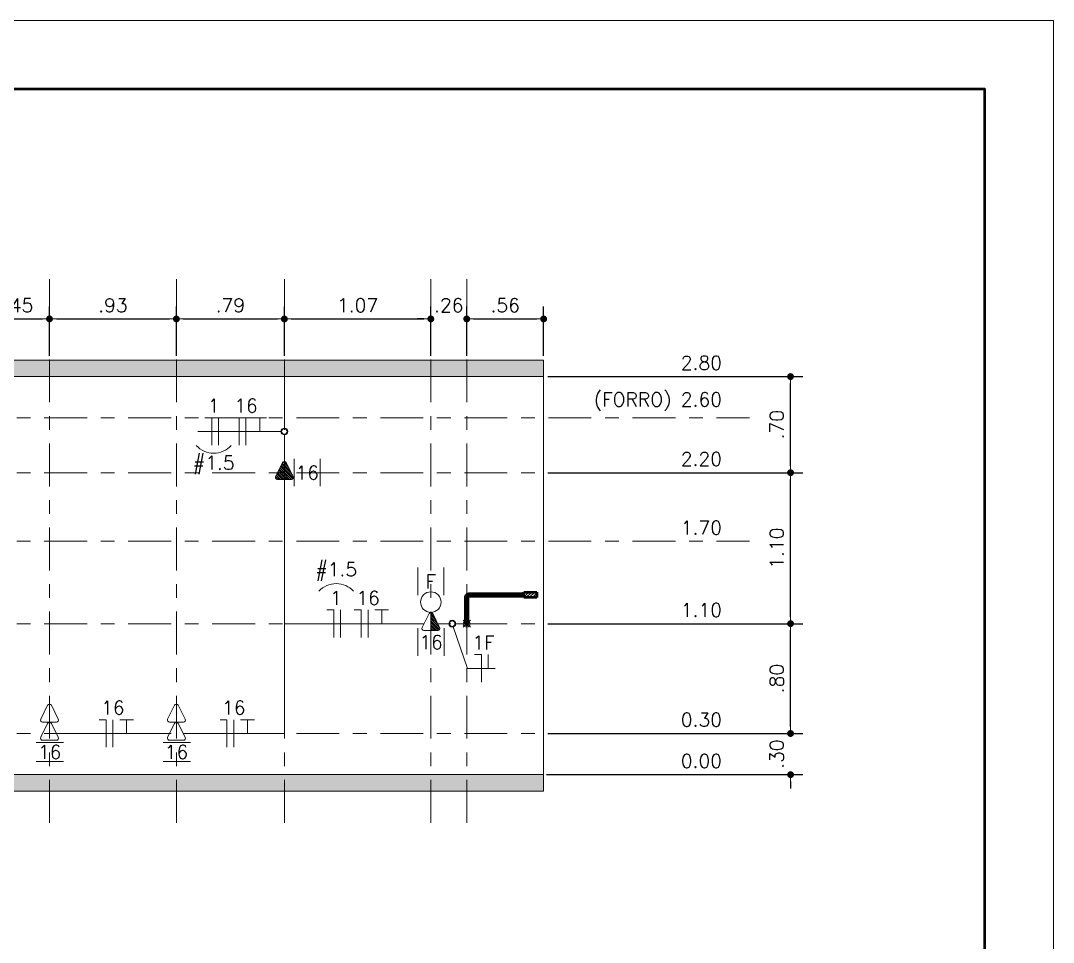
# Model space of a CAD drawing. Extents: x 0 to 175, y -16 to 63.
# Drawn here: x 84.52 to 92.05, y 22.99 to 29.7 of the extents above; entities that cross this region are included whole.
import ezdxf

# ---------------------------------------------------------------- set-up
doc = ezdxf.new("R2010")
doc.units = 0
doc.header["$LTSCALE"] = 0.5
doc.header["$MEASUREMENT"] = 0
doc.header["$PDMODE"] = 34
doc.header["$PDSIZE"] = 0.1
doc.linetypes.add('CENTER', pattern=[2, 1.25, -0.25, 0.25, -0.25])
doc.layers.get('0').update_dxf_attribs({"linetype": 'CONTINUOUS'})
doc.layers.get('DEFPOINTS').update_dxf_attribs({"linetype": 'CONTINUOUS'})
for name, color, linetype, lineweight in [('03', 3, 'CONTINUOUS', 20), ('COT01', 1, 'CONTINUOUS', 9), ('ELE01 - ELETROD', 40, 'CONTINUOUS', 20), ('ELE01 - INTER', 100, 'CONTINUOUS', 15), ('ELE01 - TOM 127V', 130, 'CONTINUOUS', 15), ('ELE01 - TOM 127V TXT', 130, 'CONTINUOUS', 15), ('ELE03 - CIRCUITOS', 2, 'CONTINUOUS', 5), ('ELV01 - LAMP', 50, 'CONTINUOUS', 50), ('ELV01 - LAMP HATCH', 50, 'CONTINUOUS', 9), ('ELV01 - LAMP TXT', 50, 'CONTINUOUS', 20), ('ELV01 - TXT02', 2, 'CONTINUOUS', 20), ('ELV02 - PAR01', 170, 'CONTINUOUS', 20), ('Simbologia', 122, 'CONTINUOUS', 20)]:
    doc.layers.add(name, color=color, linetype=linetype, lineweight=lineweight)
doc.layers.add('ARQ - HATCH 01', color=172, linetype='CONTINUOUS', transparency=0.6)
doc.layers.add('EIXO REGUA 1', color=250, linetype='CENTER', lineweight=5, transparency=0.1)
for name, color, linetype, lineweight, true_color in [('ELE03 - FASE', 242, 'CONTINUOUS', 20, 0xdf2935), ('ELE03 - NEUTRO', 141, 'CONTINUOUS', 20, 0x51d6ff), ('ELE03 - RETORNO', 173, 'CONTINUOUS', 20, 0x5767de), ('ELE03 - TERRA', 112, 'CONTINUOUS', 20, 0x0bde67)]:
    doc.layers.add(name, color=color, linetype=linetype, lineweight=lineweight, true_color=true_color)
doc.layers.add('MARGEM', color=1, linetype='CONTINUOUS')
doc.layers.add('TXV03', color=2, linetype='CONTINUOUS')
doc.styles.add('ROMANS', font='romans.shx')
doc.styles.get("Standard").update_dxf_attribs({"font": 'romans.shx'})
doc.dimstyles.new('STANDARD 50', dxfattribs={"dimscale": 0.5, "dimtxt": 0.2, "dimasz": 0.1, "dimexe": 0.18, "dimexo": 0.0625, "dimgap": 0.1, "dimtad": 1, "dimrnd": 0.005, "dimzin": 4, "dimdsep": 46, "dimtxsty": 'ROMANS', "dimblk": 'DOT', "dimcen": 0.1, "dimclrt": 3, "dimadec": 0, "dimazin": 0, "dimtfac": 1, "dimtix": 1, "dimtofl": 0, "dimtmove": 0, "dimatfit": 3, "dimldrblk": 'DOT', "dimfxl": 1, "dimtolj": 1, "dimtzin": 13, "dimarcsym": 0})

# ---------------------------------------------------------------- blocks, each defined once
blk = doc.blocks.new('_DOT')
at = {"color": 0, "linetype": 'ByBlock'}
blk.add_line((-0.5, 0), (-1, 0), dxfattribs=at)
at = {"color": 0, "linetype": 'ByBlock', "const_width": 0.5}
blk.add_lwpolyline([(-0.25, 0, 1), (0.25, 0, 1)], format="xyb", close=True, dxfattribs=at)
blk = doc.blocks.new('*D60')
at = {"layer": 'COT01', "color": 0, "lineweight": -2}
for p, q in [((84.2828, 27.2582), (84.2828, 27.617)), ((84.7328, 27.2582), (84.7328, 27.617)), ((84.3328, 27.527), (84.6828, 27.527))]:
    blk.add_line(p, q, dxfattribs=at)
at = {"layer": 'DEFPOINTS', "color": 0}
for p in [(84.7328, 27.527), (84.2828, 27.227), (84.7328, 27.227)]:
    blk.add_point(p, dxfattribs=at)
at = {"layer": 'COT01', "color": 0, "lineweight": -2, "xscale": 0.05, "yscale": 0.05, "zscale": 0.05, "rotation": 180}
blk.add_blockref('_DOT', (84.2828, 27.527), dxfattribs=at)
at = {"layer": 'COT01', "color": 0, "lineweight": -2, "xscale": 0.05, "yscale": 0.05, "zscale": 0.05}
blk.add_blockref('_DOT', (84.7328, 27.527), dxfattribs=at)
at = {"layer": 'COT01', "color": 3, "insert": (84.5078, 27.627), "char_height": 0.1, "attachment_point": 5, "style": 'ROMANS'}
blk.add_mtext('\\A1;.45', dxfattribs=at)
blk = doc.blocks.new('*D61')
at = {"layer": 'COT01', "color": 0, "lineweight": -2}
for p, q in [((84.7328, 27.2582), (84.7328, 27.617)), ((85.6577, 27.2582), (85.6577, 27.617)), ((84.7828, 27.527), (85.6077, 27.527))]:
    blk.add_line(p, q, dxfattribs=at)
at = {"layer": 'DEFPOINTS', "color": 0}
for p in [(85.6577, 27.527), (84.7328, 27.227), (85.6577, 27.227)]:
    blk.add_point(p, dxfattribs=at)
at = {"layer": 'COT01', "color": 0, "lineweight": -2, "xscale": 0.05, "yscale": 0.05, "zscale": 0.05, "rotation": 180}
blk.add_blockref('_DOT', (84.7328, 27.527), dxfattribs=at)
at = {"layer": 'COT01', "color": 0, "lineweight": -2, "xscale": 0.05, "yscale": 0.05, "zscale": 0.05}
blk.add_blockref('_DOT', (85.6577, 27.527), dxfattribs=at)
at = {"layer": 'COT01', "color": 3, "insert": (85.1952, 27.627), "char_height": 0.1, "attachment_point": 5, "style": 'ROMANS'}
blk.add_mtext('\\A1;.93', dxfattribs=at)
blk = doc.blocks.new('*D62')
at = {"layer": 'COT01', "color": 0, "lineweight": -2}
for p, q in [((85.6577, 27.2582), (85.6577, 27.617)), ((86.4448, 27.2582), (86.4448, 27.617)), ((85.7077, 27.527), (86.3948, 27.527))]:
    blk.add_line(p, q, dxfattribs=at)
at = {"layer": 'DEFPOINTS', "color": 0}
for p in [(86.4448, 27.527), (85.6577, 27.227), (86.4448, 27.227)]:
    blk.add_point(p, dxfattribs=at)
at = {"layer": 'COT01', "color": 0, "lineweight": -2, "xscale": 0.05, "yscale": 0.05, "zscale": 0.05, "rotation": 180}
blk.add_blockref('_DOT', (85.6577, 27.527), dxfattribs=at)
at = {"layer": 'COT01', "color": 0, "lineweight": -2, "xscale": 0.05, "yscale": 0.05, "zscale": 0.05}
blk.add_blockref('_DOT', (86.4448, 27.527), dxfattribs=at)
at = {"layer": 'COT01', "color": 3, "insert": (86.0512, 27.627), "char_height": 0.1, "attachment_point": 5, "style": 'ROMANS'}
blk.add_mtext('\\A1;.79', dxfattribs=at)
blk = doc.blocks.new('*D63')
at = {"layer": 'COT01', "color": 0, "lineweight": -2}
for p, q in [((86.4448, 27.2582), (86.4448, 27.617)), ((87.5124, 27.2582), (87.5124, 27.617)), ((86.4948, 27.527), (87.4624, 27.527))]:
    blk.add_line(p, q, dxfattribs=at)
at = {"layer": 'DEFPOINTS', "color": 0}
for p in [(87.5124, 27.527), (86.4448, 27.227), (87.5124, 27.227)]:
    blk.add_point(p, dxfattribs=at)
at = {"layer": 'COT01', "color": 0, "lineweight": -2, "xscale": 0.05, "yscale": 0.05, "zscale": 0.05, "rotation": 180}
blk.add_blockref('_DOT', (86.4448, 27.527), dxfattribs=at)
at = {"layer": 'COT01', "color": 0, "lineweight": -2, "xscale": 0.05, "yscale": 0.05, "zscale": 0.05}
blk.add_blockref('_DOT', (87.5124, 27.527), dxfattribs=at)
at = {"layer": 'COT01', "color": 3, "insert": (86.9786, 27.627), "char_height": 0.1, "attachment_point": 5, "style": 'ROMANS'}
blk.add_mtext('\\A1;1.07', dxfattribs=at)
blk = doc.blocks.new('*D64')
at = {"layer": 'COT01', "color": 0, "lineweight": -2}
for p, q in [((87.5124, 27.2582), (87.5124, 27.617)), ((87.7742, 27.2582), (87.7742, 27.617)), ((87.4624, 27.527), (87.4124, 27.527)), ((87.8242, 27.527), (87.8742, 27.527))]:
    blk.add_line(p, q, dxfattribs=at)
at = {"layer": 'DEFPOINTS', "color": 0}
for p in [(87.7742, 27.527), (87.5124, 27.227), (87.7742, 27.227)]:
    blk.add_point(p, dxfattribs=at)
at = {"layer": 'COT01', "color": 0, "lineweight": -2, "xscale": 0.05, "yscale": 0.05, "zscale": 0.05}
blk.add_blockref('_DOT', (87.5124, 27.527), dxfattribs=at)
at = {"layer": 'COT01', "color": 0, "lineweight": -2, "xscale": 0.05, "yscale": 0.05, "zscale": 0.05, "rotation": 180}
blk.add_blockref('_DOT', (87.7742, 27.527), dxfattribs=at)
at = {"layer": 'COT01', "color": 3, "insert": (87.6433, 27.627), "char_height": 0.1, "attachment_point": 5, "style": 'ROMANS'}
blk.add_mtext('\\A1;.26', dxfattribs=at)
blk = doc.blocks.new('*D65')
at = {"layer": 'COT01', "color": 0, "lineweight": -2}
for p, q in [((87.7742, 27.2582), (87.7742, 27.617)), ((88.3348, 27.2582), (88.3348, 27.617)), ((87.8242, 27.527), (88.2848, 27.527))]:
    blk.add_line(p, q, dxfattribs=at)
at = {"layer": 'DEFPOINTS', "color": 0}
for p in [(88.3348, 27.527), (87.7742, 27.227), (88.3348, 27.227)]:
    blk.add_point(p, dxfattribs=at)
at = {"layer": 'COT01', "color": 0, "lineweight": -2, "xscale": 0.05, "yscale": 0.05, "zscale": 0.05, "rotation": 180}
blk.add_blockref('_DOT', (87.7742, 27.527), dxfattribs=at)
at = {"layer": 'COT01', "color": 0, "lineweight": -2, "xscale": 0.05, "yscale": 0.05, "zscale": 0.05}
blk.add_blockref('_DOT', (88.3348, 27.527), dxfattribs=at)
at = {"layer": 'COT01', "color": 3, "insert": (88.0545, 27.627), "char_height": 0.1, "attachment_point": 5, "style": 'ROMANS'}
blk.add_mtext('\\A1;.56', dxfattribs=at)
blk = doc.blocks.new('*U182')
at = {"lineweight": 9}
h = blk.add_hatch(dxfattribs=at)
h.set_pattern_fill('ANSI31', color=256, scale=0.075, angle=-90)
h.paths.add_polyline_path([(0, -0.2323, -0.284079), (-0.0134, -0.224), (-0.0641, -0.1225, -0.557537), (-0.0507, -0.1008), (0, -0.1008)])
h = blk.add_hatch(dxfattribs=at)
h.set_pattern_fill('ANSI31', color=256, scale=0.075, angle=-90)
h.paths.add_polyline_path([(0, -0.2323, 0.284079), (0.0134, -0.224), (0.0641, -0.1225, 0.557537), (0.0507, -0.1008), (0, -0.1008)])
blk.add_lwpolyline([(0.0641, -0.1225), (0.0134, -0.224, -0.618034), (-0.0134, -0.224), (-0.0641, -0.1225, -0.557537), (-0.0507, -0.1008), (0.0507, -0.1008, -0.557537)], format="xyb", close=True)
blk = doc.blocks.new('*U184')
blk.add_lwpolyline([(0.0641, -0.1225), (0.0134, -0.224, -0.618034), (-0.0134, -0.224), (-0.0641, -0.1225, -0.557537), (-0.0507, -0.1008), (0.0507, -0.1008, -0.557537)], format="xyb", close=True)
blk = doc.blocks.new('*U183')
at = {"lineweight": 9}
h = blk.add_hatch(dxfattribs=at)
h.set_pattern_fill('ANSI31', color=256, scale=0.075, angle=-90)
h.paths.add_polyline_path([(0, -0.2323, -0.284079), (-0.0134, -0.224), (-0.0641, -0.1225, -0.557537), (-0.0507, -0.1008), (0, -0.1008)])
blk.add_line((0, -0.2323), (0, -0.1008))
blk.add_lwpolyline([(0.0641, -0.1225), (0.0134, -0.224, -0.618034), (-0.0134, -0.224), (-0.0641, -0.1225, -0.557537), (-0.0507, -0.1008), (0.0507, -0.1008, -0.557537)], format="xyb", close=True)
blk = doc.blocks.new('Fio-TERRA')
at = {"layer": 'ELE03 - TERRA'}
for p, q in [((-0.1, 0.2), (0.1, 0.2)), ((0, 0), (0, 0.2))]:
    blk.add_line(p, q, dxfattribs=at)
blk = doc.blocks.new('Fio-FASE')
at = {"layer": 'ELE03 - FASE'}
blk.add_line((0, -0.2), (0, 0.2), dxfattribs=at)
blk = doc.blocks.new('Fio-NEUTRO')
at = {"layer": 'ELE03 - NEUTRO'}
for p, q in [((0, 0.2), (0.1, 0.2)), ((0, -0.2), (0, 0.2))]:
    blk.add_line(p, q, dxfattribs=at)
blk = doc.blocks.new('Fio-RETORNO')
at = {"layer": 'ELE03 - RETORNO'}
blk.add_line((0, 0), (0, 0.2), dxfattribs=at)
blk = doc.blocks.new('*D118')
at = {"layer": 'COT01', "color": 0, "lineweight": -2}
for p, q in [((88.366, 25.307), (90.2243, 25.307)), ((90.1343, 24.557), (90.1343, 25.257)), ((88.366, 24.507), (90.2243, 24.507))]:
    blk.add_line(p, q, dxfattribs=at)
at = {"layer": 'DEFPOINTS', "color": 0}
for p in [(88.3348, 25.307), (90.1343, 25.307), (88.3348, 24.507)]:
    blk.add_point(p, dxfattribs=at)
at = {"layer": 'COT01', "color": 0, "lineweight": -2, "xscale": 0.05, "yscale": 0.05, "zscale": 0.05}
for p, rotation in [((90.1343, 25.307), 90), ((90.1343, 24.507), 270)]:
    blk.add_blockref('_DOT', p, dxfattribs=dict(at, rotation=rotation))
at = {"layer": 'COT01', "color": 3, "insert": (90.0343, 24.907), "char_height": 0.1, "attachment_point": 5, "rotation": 90, "style": 'ROMANS'}
blk.add_mtext('\\A1;.80', dxfattribs=at)
blk = doc.blocks.new('*D119')
at = {"layer": 'COT01', "color": 0, "lineweight": -2}
for p, q in [((88.366, 26.407), (90.2243, 26.407)), ((90.1343, 25.357), (90.1343, 26.357)), ((88.366, 25.307), (90.2243, 25.307))]:
    blk.add_line(p, q, dxfattribs=at)
at = {"layer": 'DEFPOINTS', "color": 0}
for p in [(88.3348, 26.407), (90.1343, 26.407), (88.3348, 25.307)]:
    blk.add_point(p, dxfattribs=at)
at = {"layer": 'COT01', "color": 0, "lineweight": -2, "xscale": 0.05, "yscale": 0.05, "zscale": 0.05}
for p, rotation in [((90.1343, 26.407), 90), ((90.1343, 25.307), 270)]:
    blk.add_blockref('_DOT', p, dxfattribs=dict(at, rotation=rotation))
at = {"layer": 'COT01', "color": 3, "insert": (90.0343, 25.857), "char_height": 0.1, "attachment_point": 5, "rotation": 90, "style": 'ROMANS'}
blk.add_mtext('\\A1;1.10', dxfattribs=at)
blk = doc.blocks.new('*D120')
at = {"layer": 'COT01', "color": 0, "lineweight": -2}
for p, q in [((88.366, 27.107), (90.2243, 27.107)), ((90.1343, 26.457), (90.1343, 27.057)), ((88.366, 26.407), (90.2243, 26.407))]:
    blk.add_line(p, q, dxfattribs=at)
at = {"layer": 'DEFPOINTS', "color": 0}
for p in [(88.3348, 27.107), (90.1343, 27.107), (88.3348, 26.407)]:
    blk.add_point(p, dxfattribs=at)
at = {"layer": 'COT01', "color": 0, "lineweight": -2, "xscale": 0.05, "yscale": 0.05, "zscale": 0.05}
for p, rotation in [((90.1343, 27.107), 90), ((90.1343, 26.407), 270)]:
    blk.add_blockref('_DOT', p, dxfattribs=dict(at, rotation=rotation))
at = {"layer": 'COT01', "color": 3, "insert": (90.0343, 26.757), "char_height": 0.1, "attachment_point": 5, "rotation": 90, "style": 'ROMANS'}
blk.add_mtext('\\A1;.70', dxfattribs=at)
blk = doc.blocks.new('*D121')
at = {"layer": 'COT01', "color": 0, "lineweight": -2}
for p, q in [((90.1343, 24.557), (90.1343, 24.607)), ((88.366, 24.507), (90.2243, 24.507)), ((88.3553, 24.207), (90.2243, 24.207)), ((90.1343, 24.157), (90.1343, 24.107))]:
    blk.add_line(p, q, dxfattribs=at)
at = {"layer": 'DEFPOINTS', "color": 0}
for p in [(88.3348, 24.507), (88.3241, 24.207), (90.1343, 24.207)]:
    blk.add_point(p, dxfattribs=at)
at = {"layer": 'COT01', "color": 0, "lineweight": -2, "xscale": 0.05, "yscale": 0.05, "zscale": 0.05}
for p, rotation in [((90.1343, 24.507), 270), ((90.1343, 24.207), 90)]:
    blk.add_blockref('_DOT', p, dxfattribs=dict(at, rotation=rotation))
at = {"layer": 'COT01', "color": 3, "insert": (90.0343, 24.357), "char_height": 0.1, "attachment_point": 5, "rotation": 90, "style": 'ROMANS'}
blk.add_mtext('\\A1;.30', dxfattribs=at)
blk = doc.blocks.new('MAR-A1')
at = {"layer": 'MARGEM', "color": 2, "lineweight": 20}
blk.add_lwpolyline([(-83.1, 58.4), (-83.1, -1), (1, -1), (1, 58.4)], close=True, dxfattribs=at)
at = {"layer": 'MARGEM', "color": 6, "lineweight": 50}
blk.add_lwpolyline([(-80.6, 0), (0, 0), (0, 57.4), (-80.6, 57.4)], close=True, dxfattribs=at)

msp = doc.modelspace()

# ---------------------------------------------------------------- hatches: boundary and pattern name
at = {"layer": 'ARQ - HATCH 01'}
h = msp.add_hatch(color=3, dxfattribs=at)
h.dxf.hatch_style = 1
h.paths.add_polyline_path([(88.3348, 27.227), (83.7248, 27.227), (83.7248, 27.107), (88.3348, 27.107)])
h.paths.add_polyline_path([(88.3348, 24.207), (83.7248, 24.207), (83.7248, 24.087), (88.3348, 24.087)])
at = {"layer": 'ELV01 - LAMP HATCH'}
h = msp.add_hatch(dxfattribs=at)
h.set_pattern_fill('ANSI31', color=256, scale=0.125)
h.set_pattern_definition([(45, (-25.214381, -20.684146), (-0.0110485435, 0.0110485435), [])])
h.paths.add_polyline_path([(88.1892, 25.527), (88.1892, 25.507), (87.7942, 25.507, 0.414214), (87.7842, 25.497), (87.7842, 25.307, -1), (87.7642, 25.307), (87.7642, 25.497, -0.414214), (87.7942, 25.527)])
h.paths.add_polyline_path([(88.1892, 25.497), (88.1892, 25.537), (88.2842, 25.537), (88.2842, 25.497)])

# ---------------------------------------------------------------- linework, layer by layer
at = {"layer": '03', "color": 3}
for points in [[(88.3348, 27.227), (83.7248, 27.227), (83.7248, 27.107), (88.3348, 27.107)], [(88.3348, 24.207), (83.7248, 24.207), (83.7248, 24.087), (88.3348, 24.087)]]:
    msp.add_lwpolyline(points, close=True, dxfattribs=at)
at = {"layer": 'EIXO REGUA 1', "ltscale": 0.5}
for p, q in [((84.7328, 23.857), (84.7328, 27.817)), ((85.6577, 23.857), (85.6577, 27.817)), ((86.4448, 23.857), (86.4448, 27.817)), ((87.5124, 23.857), (87.5124, 27.817)), ((87.7742, 23.857), (87.7742, 27.817)), ((62.6448, 26.807), (89.8348, 26.807)), ((62.6448, 25.907), (89.8348, 25.907)), ((62.6448, 24.207), (89.8348, 24.207))]:
    msp.add_line(p, q, dxfattribs=at)
at = {"layer": 'EIXO REGUA 1', "color": 1, "ltscale": 0.5}
for p, q in [((62.6448, 27.107), (89.8348, 27.107)), ((62.6448, 26.407), (89.8348, 26.407)), ((62.6448, 25.307), (89.8348, 25.307)), ((62.6448, 24.507), (89.8348, 24.507))]:
    msp.add_line(p, q, dxfattribs=at)
at = {"layer": 'ELE01 - ELETROD'}
for points in [[(86.4448, 27.107), (86.4449, 26.732)], [(86.4449, 26.682), (86.445, 26.489)], [(86.445, 26.3575), (86.445, 24.507), (85.7074, 24.507)], [(86.4448, 25.307), (87.4624, 25.307)], [(87.5622, 25.307), (87.6432, 25.307)], [(87.6932, 25.307), (87.7742, 25.307)], [(85.6076, 24.507), (84.7825, 24.507)]]:
    msp.add_lwpolyline(points, dxfattribs=at)
at = {"layer": 'ELE01 - INTER'}
for points in [[(87.4174, 25.7153), (87.4174, 25.5153)], [(87.6074, 25.7153), (87.6074, 25.5153)]]:
    msp.add_lwpolyline(points, dxfattribs=at)
msp.add_circle((87.5124, 25.464), 0.075, dxfattribs=at)
at = {"layer": 'ELE01 - TOM 127V TXT'}
for points in [[(86.5166, 26.5083), (86.5166, 26.3083)], [(86.7066, 26.5083), (86.7066, 26.3083)], [(87.4187, 25.2733), (87.4187, 25.0733)], [(87.6087, 25.2733), (87.6087, 25.0733)], [(84.8354, 24.442), (84.6354, 24.442)], [(85.7603, 24.442), (85.5603, 24.442)], [(84.8354, 24.302), (84.6354, 24.302)], [(85.7603, 24.302), (85.5603, 24.302)]]:
    msp.add_lwpolyline(points, dxfattribs=at)
at = {"layer": 'ELE03 - CIRCUITOS'}
for points in [[(85.8152, 26.707), (86.4198, 26.707)], [(87.7808, 24.9816), (87.6764, 25.2833)], [(87.9808, 24.9816), (87.7808, 24.9816)]]:
    msp.add_lwpolyline(points, dxfattribs=at)
for centre, radius in [((86.4448, 26.707), 0.025), ((86.4448, 26.707), 0.02), ((87.6682, 25.307), 0.025), ((87.6682, 25.307), 0.02)]:
    msp.add_circle(centre, radius, dxfattribs=at)
at = {"layer": 'ELV01 - LAMP'}
for p, q in [((88.1892, 25.537), (88.2842, 25.537)), ((88.1892, 25.497), (88.1892, 25.537)), ((88.2842, 25.537), (88.2842, 25.497)), ((88.2842, 25.497), (88.1892, 25.497))]:
    msp.add_line(p, q, dxfattribs=at)
for points in [[(87.7642, 25.307), (87.7642, 25.497, -0.414214), (87.7942, 25.527), (88.1892, 25.527)], [(87.7842, 25.307), (87.7842, 25.497, -0.414214), (87.7942, 25.507), (88.1892, 25.507)]]:
    msp.add_lwpolyline(points, format="xyb", dxfattribs=at)
msp.add_arc((87.7742, 25.307), 0.01, 180, 0, dxfattribs=at)
at = {"layer": 'ELV01 - LAMP TXT', "color": 1}
for p, q in [((87.7477, 25.3335), (87.8007, 25.2804)), ((87.8007, 25.3335), (87.7477, 25.2804))]:
    msp.add_line(p, q, dxfattribs=at)
msp.add_circle((87.7742, 25.307), 0.025, dxfattribs=at)
at = {"layer": 'ELV02 - PAR01'}
msp.add_line((88.3348, 27.107), (88.3348, 24.207), dxfattribs=at)
at = {"layer": 'Simbologia'}
for centre, start, end in [((85.9301, 26.7197), 222.17105, 317.82895), ((86.823, 25.428), 42.17105, 137.82895)]:
    msp.add_arc(centre, 0.1713, start, end, dxfattribs=at)

# ---------------------------------------------------------------- block references
at = {"layer": 'COT01', "xscale": 0.5, "yscale": 0.5, "zscale": 0.5}
msp.add_blockref('MAR-A1', (91.55, 0.5), dxfattribs=at)
at = {"layer": 'ELE01 - TOM 127V', "rotation": 180}
for name, p in [('*U182', (86.445, 26.2567)), ('*U183', (87.5126, 25.1567)), ('*U184', (84.733, 24.4881)), ('*U184', (85.6579, 24.4881)), ('*U184', (84.733, 24.3567)), ('*U184', (85.6579, 24.3567))]:
    msp.add_blockref(name, p, dxfattribs=at)
at = {"layer": 'ELE03 - FASE', "xscale": -0.4999999999999999, "yscale": 0.5, "zscale": 0.5, "rotation": 359.9999999999998}
for p in [(85.9652, 26.707), (86.1652, 26.707), (86.8546, 25.307), (87.0546, 25.307), (85.1951, 24.507), (86.0762, 24.507)]:
    msp.add_blockref('Fio-FASE', p, dxfattribs=at)
at = {"layer": 'ELE03 - NEUTRO', "xscale": -0.4999999999999999, "yscale": 0.5, "zscale": 0.5, "rotation": 359.9999999999998}
for p in [(85.9152, 26.707), (86.1152, 26.707), (86.8046, 25.307), (87.0046, 25.307), (87.8808, 24.9816), (85.1451, 24.507), (86.0262, 24.507)]:
    msp.add_blockref('Fio-NEUTRO', p, dxfattribs=at)
at = {"layer": 'ELE03 - RETORNO', "xscale": 0.4999999999999999, "yscale": 0.4999999999999999, "zscale": 0.4999999999999999}
msp.add_blockref('Fio-RETORNO', (87.9308, 24.9816), dxfattribs=at)
at = {"layer": 'ELE03 - TERRA', "xscale": 0.5, "yscale": 0.5, "zscale": 0.5}
for p in [(86.2652, 26.707), (87.1546, 25.307), (85.2951, 24.507), (86.1762, 24.507)]:
    msp.add_blockref('Fio-TERRA', p, dxfattribs=at)

# ---------------------------------------------------------------- texts
at = {"layer": 'ELE01 - INTER', "insert": (87.5124, 25.614), "char_height": 0.1, "width": 0.048591, "attachment_point": 5}
msp.add_mtext('F', dxfattribs=at)
at = {"layer": 'ELE01 - TOM 127V TXT', "char_height": 0.1, "width": 0.048591, "attachment_point": 5}
for insert in [(86.6116, 26.407), (87.5137, 25.172), (84.7341, 24.372), (85.659, 24.372)]:
    msp.add_mtext('16', dxfattribs=dict(at, insert=insert))
at = {"layer": 'ELV01 - TXT02', "insert": (89.6348, 27.157), "char_height": 0.1, "attachment_point": 9, "style": 'ROMANS'}
msp.add_mtext_dynamic_manual_height_columns('2.80', width=1.036598, gutter_width=0.75, heights=[0.1], dxfattribs=at)
at = {"layer": 'ELV01 - TXT02', "char_height": 0.1, "width": 1.036598, "attachment_point": 9, "style": 'ROMANS'}
for s, insert in [('(FORRO) 2.60', (89.6348, 26.857)), ('2.20', (89.6348, 26.457)), ('1.70', (89.6348, 25.957)), ('1.10', (89.6348, 25.357)), ('0.30', (89.6348, 24.557)), ('0.00', (89.6348, 24.257))]:
    msp.add_mtext(s, dxfattribs=dict(at, insert=insert))
at = {"layer": 'Simbologia', "char_height": 0.1, "width": 0.214896, "attachment_point": 5, "style": 'ROMANS'}
for insert in [(85.9301, 26.4623), (86.823, 25.6854)]:
    msp.add_mtext('#1.5', dxfattribs=dict(at, insert=insert))
at = {"layer": 'TXV03', "char_height": 0.1, "width": 0.214896, "attachment_point": 5}
for s, insert in [('1', (85.9301, 26.8948)), ('16', (86.1652, 26.8948)), ('1', (86.8195, 25.4948)), ('16', (87.0546, 25.4948)), ('1F', (87.8957, 25.1695)), ('16', (85.1951, 24.6948)), ('16', (86.0762, 24.6948))]:
    msp.add_mtext(s, dxfattribs=dict(at, insert=insert))

# ---------------------------------------------------------------- dimensions: what is measured, and where the dimension line sits
at = {"layer": 'COT01'}
for base, p1, p2, picture, middle in [((84.7328, 27.527), (84.2828, 27.227), (84.7328, 27.227), '*D60', (84.5078, 27.627)), ((85.6577, 27.527), (84.7328, 27.227), (85.6577, 27.227), '*D61', (85.1952, 27.627)), ((86.4448, 27.527), (85.6577, 27.227), (86.4448, 27.227), '*D62', (86.0512, 27.627)), ((87.5124, 27.527), (86.4448, 27.227), (87.5124, 27.227), '*D63', (86.9786, 27.627)), ((87.7742, 27.527), (87.5124, 27.227), (87.7742, 27.227), '*D64', (87.6433, 27.627)), ((88.3348, 27.527), (87.7742, 27.227), (88.3348, 27.227), '*D65', (88.0545, 27.627))]:
    dim = msp.add_linear_dim(base=base, p1=p1, p2=p2, dimstyle='STANDARD 50', override={"dimtmove": 1}, dxfattribs=at)
    dim.commit()
    dim.dimension.update_dxf_attribs({"geometry": picture, "text_midpoint": middle})
for base, p1, p2, picture, middle in [((90.1343, 27.107), (88.3348, 26.407), (88.3348, 27.107), '*D120', (90.0343, 26.757)), ((90.1343, 26.407), (88.3348, 25.307), (88.3348, 26.407), '*D119', (90.0343, 25.857)), ((90.1343, 25.307), (88.3348, 24.507), (88.3348, 25.307), '*D118', (90.0343, 24.907))]:
    dim = msp.add_linear_dim(base=base, p1=p1, p2=p2, angle=90, dimstyle='STANDARD 50', dxfattribs=at)
    dim.commit()
    dim.dimension.update_dxf_attribs({"geometry": picture, "text_midpoint": middle})
dim = msp.add_linear_dim(base=(90.1343, 24.207), p1=(88.3348, 24.507), p2=(88.3241, 24.207), angle=90, dimstyle='STANDARD 50', override={"dimtmove": 1}, dxfattribs=at)
dim.commit()
dim.dimension.update_dxf_attribs({"geometry": '*D121', "text_midpoint": (90.0343, 24.357)})

doc.saveas('drawing.dxf')
